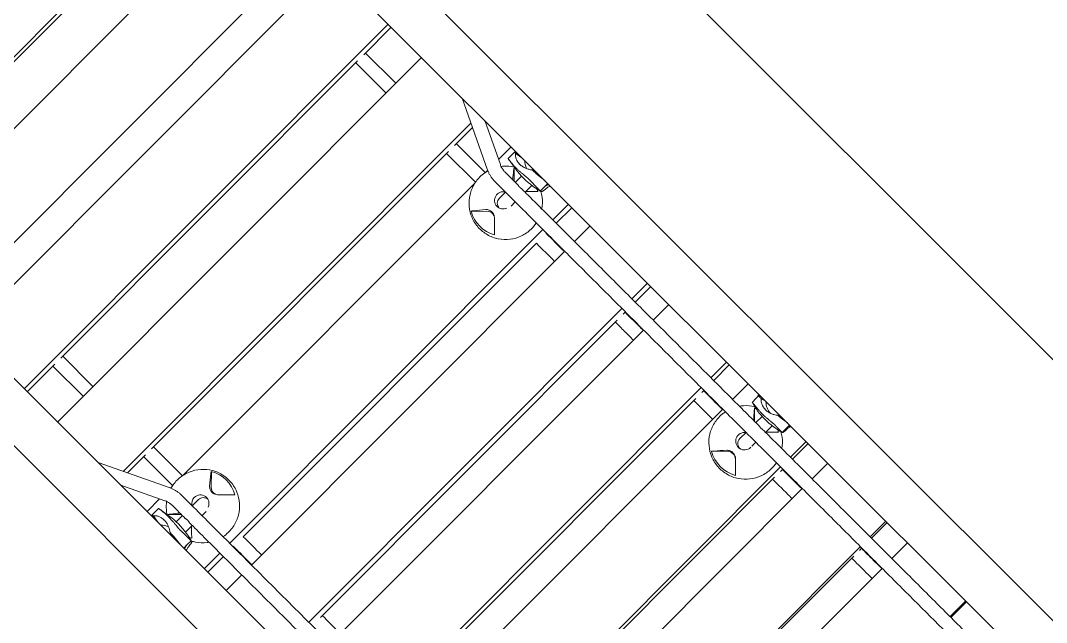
# Model space of a CAD drawing. Header units: metres. Extents: x 859577 to 860336, y 1645916 to 1646650.
# Drawn here: x 859957.193 to 859958.378, y 1646443.439 to 1646444.134 of the extents above; entities that cross this region are included whole.
import ezdxf

# ---------------------------------------------------------------- set-up
doc = ezdxf.new("R2010")
doc.units = ezdxf.units.M
doc.layers.add('A-ACCESORIOS', color=30, linetype='Continuous', lineweight=20)
doc.layers.add('PISO', color=31, linetype='Continuous', lineweight=15)

# ---------------------------------------------------------------- blocks, each defined once
blk = doc.blocks.new('vr10-13')
at = {"layer": 'A-ACCESORIOS', "linetype": 'Continuous', "lineweight": 0}
for p, q in [((0.8441, 0.3156), (0.8441, 1.1926)), ((0.6926, 1.1076), (0.6926, 0.4006)), ((0.6966, 0.4006), (0.6966, 1.1076)), ((0.7511, 1.1076), (0.7511, 0.4006)), ((3.1501, 1.1066), (0.8451, 1.1066)), ((3.1511, 1.0516), (0.8441, 1.0516)), ((0.8781, 1.0516), (0.8781, 0.4566)), ((0.972, 0.4566), (0.972, 1.0516)), ((0.9769, 1.0066), (0.9769, 1.0516)), ((1.0263, 1.0516), (1.0263, 0.4566)), ((1.1712, 1.0139), (1.0925, 1.0516)), ((1.1781, 1.0284), (1.1295, 1.0516)), ((1.1725, 1.0516), (1.1725, 1.031)), ((1.1794, 1.0398), (1.1794, 1.0502)), ((1.1829, 1.0516), (1.1795, 1.0503)), ((1.2143, 1.0503), (1.2275, 1.0516)), ((1.2324, 1.0516), (1.2324, 1.0464)), ((1.2324, 1.0396), (1.2324, 1.0464)), ((1.266, 1.0261), (1.266, 1.0516)), ((1.2717, 1.0261), (1.2717, 1.0516)), ((1.3015, 1.0516), (1.3015, 1.0261)), ((1.3949, 1.0261), (1.3949, 1.0516)), ((1.4006, 1.0261), (1.4006, 1.0516)), ((1.4301, 1.0516), (1.4301, 1.0261)), ((1.5241, 1.0261), (1.5241, 1.0516)), ((1.5287, 1.0261), (1.5287, 1.0516)), ((1.5594, 1.0516), (1.5594, 1.0261)), ((1.5779, 1.0516), (1.5779, 1.0464)), ((1.5779, 1.0396), (1.5779, 1.0464)), ((1.5782, 1.0516), (1.579, 1.0503)), ((1.5974, 1.0447), (1.5974, 1.0447)), ((1.6145, 1.0503), (1.6236, 1.0516)), ((1.627, 1.0516), (1.627, 1.0464)), ((1.627, 1.0396), (1.627, 1.0464)), ((1.6539, 1.0261), (1.6539, 1.0516)), ((1.6573, 1.0261), (1.6573, 1.0516)), ((1.6893, 1.0516), (1.6893, 1.0261)), ((1.784, 1.0261), (1.784, 1.0516)), ((1.7863, 1.0261), (1.7863, 1.0516)), ((1.8196, 1.0516), (1.8196, 1.0261)), ((1.9145, 1.0261), (1.9145, 1.0516)), ((1.9157, 1.0261), (1.9157, 1.0516)), ((1.1202, 0.4699), (1.1202, 1.0384)), ((1.1251, 1.0066), (1.1251, 1.036)), ((1.1814, 1.0394), (1.1814, 1.0394)), ((1.1814, 1.0394), (1.1944, 1.0372)), ((1.1923, 1.0369), (1.2028, 1.0261)), ((1.2048, 1.039), (1.2048, 1.039)), ((1.2048, 1.0362), (1.2048, 1.0261)), ((1.2208, 1.037), (1.2208, 1.0261)), ((1.2234, 1.0374), (1.2222, 1.0372)), ((1.5846, 1.0369), (1.5953, 1.0261)), ((1.5974, 1.0385), (1.5974, 1.0385)), ((1.5974, 1.0363), (1.5974, 1.0261)), ((1.6134, 1.0264), (1.6238, 1.0369)), ((1.6134, 1.0368), (1.6134, 1.0261)), ((1.1878, 1.0261), (1.1976, 1.0261)), ((1.0263, 1.0096), (0.9769, 1.0096)), ((1.1722, 1.0096), (1.1251, 1.0096)), ((1.1725, 1.0133), (1.1725, 1.0109)), ((1.1878, 1.0101), (1.1976, 1.0101)), ((1.2048, 1.0101), (1.2048, 1)), ((1.2208, 1.0101), (1.2208, 1.0034)), ((1.266, 0.4981), (1.266, 1.0101)), ((1.2717, 1.0093), (1.2717, 1.0101)), ((1.3015, 1.0101), (1.3015, 0.4981)), ((1.3949, 0.4981), (1.3949, 1.0101)), ((1.4006, 1.0066), (1.4006, 1.0101)), ((1.4301, 1.0101), (1.4301, 0.4981)), ((1.5241, 0.4981), (1.5241, 1.0101)), ((1.5287, 1.0065), (1.5287, 1.0101)), ((1.5594, 1.0101), (1.5594, 0.4981)), ((1.5974, 1.0101), (1.5974, 1)), ((1.6134, 1.0101), (1.6134, 1.0034)), ((1.6539, 0.4981), (1.6539, 1.0101)), ((1.6573, 1.0063), (1.6573, 1.0101)), ((1.6893, 1.0101), (1.6893, 0.4981)), ((1.784, 0.4981), (1.784, 1.0101)), ((1.7863, 1.0062), (1.7863, 1.0101)), ((1.8196, 1.0101), (1.8196, 0.4981)), ((0.9769, 0.5116), (0.9769, 0.9966)), ((1.1251, 0.5116), (1.1251, 0.9966)), ((1.4006, 0.5116), (1.4006, 0.9966)), ((1.5287, 0.5115), (1.5287, 0.9968)), ((1.6573, 0.5113), (1.6573, 0.9969)), ((1.7863, 0.5112), (1.7863, 0.997)), ((1.0263, 0.9936), (0.9769, 0.9936)), ((1.1722, 0.9936), (1.1251, 0.9936)), ((1.1725, 0.9924), (1.1725, 0.5159)), ((1.2717, 0.5143), (1.2717, 0.9939)), ((1.1923, 0.9663), (1.205, 0.9793)), ((1.5846, 0.9663), (1.5975, 0.9793)), ((1.6109, 0.9793), (1.6238, 0.9663)), ((1.205, 0.5289), (1.1923, 0.5419)), ((1.0263, 0.5146), (0.9769, 0.5146)), ((1.1722, 0.5146), (1.1251, 0.5146)), ((0.9769, 0.4566), (0.9769, 0.5016)), ((1.0263, 0.4986), (0.9769, 0.4986)), ((1.1251, 0.4723), (1.1251, 0.5016)), ((1.1722, 0.4986), (1.1251, 0.4986)), ((1.1878, 0.4981), (1.1976, 0.4981)), ((1.2048, 0.4981), (1.2048, 0.5083)), ((1.2208, 0.4981), (1.2208, 0.5048)), ((1.2717, 0.4981), (1.2717, 0.4989)), ((1.1712, 0.4943), (1.0925, 0.4566)), ((1.1725, 0.4974), (1.1725, 0.4949)), ((1.1781, 0.4799), (1.1295, 0.4566)), ((1.1725, 0.4772), (1.1725, 0.4566)), ((1.1878, 0.4821), (1.1976, 0.4821)), ((1.2028, 0.4821), (1.1923, 0.4713)), ((1.2048, 0.4721), (1.2048, 0.4821)), ((1.2208, 0.4712), (1.2208, 0.4821)), ((1.266, 0.4566), (1.266, 0.4821)), ((1.2717, 0.4566), (1.2717, 0.4821)), ((1.3015, 0.4821), (1.3015, 0.4566)), ((1.1794, 0.4685), (1.1794, 0.458)), ((1.1814, 0.4689), (1.1944, 0.471)), ((1.2234, 0.4708), (1.2222, 0.471)), ((1.2324, 0.4687), (1.2324, 0.4618)), ((0.8441, 0.4566), (3.1511, 0.4566)), ((1.1795, 0.458), (1.1829, 0.4566)), ((1.2275, 0.4566), (1.2143, 0.458)), ((1.2324, 0.4566), (1.2324, 0.4618)), ((0.8451, 0.4016), (3.1501, 0.4016))]:
    blk.add_line(p, q, dxfattribs=at)
for centre, major_axis, ratio, start_param, end_param in [((1.2083, 1.0651), (0, -0.0194), 0.976069, 5.481889, 5.982374), ((1.6024, 1.0651), (0, -0.0194), 0.994056, 5.481889, 6.259242), ((1.2115, 1.0016), (0, 0.0404), 0.976412, 0.482113, 0.509592), ((1.2083, 1.127), (0, -0.0908), 0.976069, 6.125796, 6.440575), ((1.2115, 1.0016), (0, 0.0404), 0.976412, 0.420627, 0.42065), ((1.2115, 1.0016), (0, 0.0404), 0.976412, 5.773593, 5.851671), ((1.6024, 1.127), (0, -0.0908), 0.994056, 6.007357, 6.559014), ((1.6042, 1.0016), (0, 0.0404), 0.994145, 0.470744, 0.509592), ((1.6042, 1.0016), (0, 0.0404), 0.994145, 0.40792, 0.407922), ((1.6042, 1.0016), (0, 0.0404), 0.994145, 5.773593, 5.840942), ((1.2096, 1.0016), (0, -0.0101), 0.976412, 3.712179, 7.496666), ((1.6033, 1.0016), (0, -0.0101), 0.994145, 3.763563, 7.853982), ((1.2128, 1), (0.008, 0), 0.995101, 3.141593, 3.146614), ((1.2128, 1), (0.008, 0), 0.995101, 3.146614, 4.68891), ((1.6054, 1), (0.008, 0), 0.995101, 3.141593, 3.146614), ((1.6054, 1), (0.008, 0), 0.995101, 3.146614, 4.864561), ((1.6033, 1.0016), (0, -0.0101), 0.994145, 1.570796, 1.610668), ((1.2115, 0.9726), (0, 0.0095), 0.976412, 5.959479, 7.068583), ((1.6042, 0.9726), (0, 0.0095), 0.994145, 5.497787, 7.068583), ((1.2115, 1.0016), (0, 0.0404), 0.976412, 2.632, 3.651185), ((1.6042, 1.0016), (0, 0.0404), 0.994145, 2.632, 3.651185), ((1.2115, 0.5066), (0, -0.0404), 0.976412, 2.632, 3.651185), ((1.2115, 0.5356), (0, -0.0095), 0.976412, 5.497787, 6.60669), ((1.2096, 0.5066), (0, 0.0101), 0.976412, 5.069705, 7.853982), ((1.2128, 0.5083), (-0.008, 0), 0.995101, 4.735868, 6.283185), ((1.2096, 0.5066), (0, 0.0101), 0.976412, 1.570796, 2.571006), ((1.2115, 0.5066), (0, -0.0404), 0.976412, 5.773593, 5.801073), ((1.2083, 0.3813), (0, 0.0908), 0.976069, 6.125796, 6.440575), ((1.2115, 0.5066), (0, -0.0404), 0.976412, 5.862537, 5.862551), ((1.2115, 0.5066), (0, -0.0404), 0.976412, 0.431514, 0.509592), ((1.2083, 0.4431), (0, 0.0194), 0.976069, 0.30082, 0.801296)]:
    blk.add_ellipse(centre, major_axis=major_axis, ratio=ratio, start_param=start_param, end_param=end_param, dxfattribs=at)
for points, weights in [([(1.1795, 1.0503), (1.1792, 1.0502), (1.1799, 1.0501), (1.1815, 1.05)], [1, 0.973269229067, 0.973269229067, 1]), ([(1.1912, 1.0516), (1.1879, 1.0511), (1.1846, 1.0505), (1.1815, 1.05)], [0.999231675705, 0.998624458135, 0.998880566234, 1]), ([(1.1827, 1.0516), (1.1827, 1.0516), (1.1827, 1.0516), (1.1828, 1.0516)], [0.934807757992, 0.934784047614, 0.934762574353, 0.93474333821]), ([(1.1841, 1.0474), (1.1841, 1.0474), (1.1841, 1.0474), (1.1841, 1.0474)], [0.977173252702, 0.977173943967, 0.977174635239, 0.97717532652]), ([(1.2083, 1.05), (1.2119, 1.0505), (1.2155, 1.0511), (1.2191, 1.0516)], [1, 0.998880566234, 0.998624458135, 0.999231675705]), ([(1.2083, 1.05), (1.2111, 1.0501), (1.2131, 1.0502), (1.2143, 1.0503)], [1, 0.973269229067, 0.973269229067, 1]), ([(1.2324, 1.0464), (1.2324, 1.0483), (1.2329, 1.05), (1.2339, 1.0516)], [1, 0.954072689771, 0.932341961611, 0.934807815518]), ([(1.2364, 1.0516), (1.2362, 1.0512), (1.236, 1.0507), (1.2358, 1.0502)], [0.979908733437, 0.984611783979, 0.991308872834, 1]), ([(1.5764, 1.0516), (1.5774, 1.05), (1.5779, 1.0483), (1.5779, 1.0464)], [0.934807757992, 0.932341880643, 0.954072627979, 1]), ([(1.579, 1.0503), (1.5791, 1.0502), (1.5801, 1.0501), (1.582, 1.05)], [1, 0.973269229067, 0.973269229067, 1]), ([(1.5867, 1.0516), (1.5851, 1.0511), (1.5835, 1.0505), (1.582, 1.05)], [0.999231675705, 0.998624458135, 0.998880566234, 1]), ([(1.6094, 1.05), (1.6113, 1.0505), (1.6132, 1.0511), (1.6151, 1.0516)], [1, 0.998880566234, 0.998624458135, 0.999231675705]), ([(1.6094, 1.05), (1.6119, 1.0501), (1.6137, 1.0502), (1.6145, 1.0503)], [1, 0.973269229067, 0.973269229067, 1]), ([(1.627, 1.0464), (1.627, 1.0483), (1.6275, 1.05), (1.6285, 1.0516)], [1, 0.954072689771, 0.932341961611, 0.934807815518]), ([(1.6294, 1.0516), (1.6292, 1.0512), (1.629, 1.0507), (1.6288, 1.0502)], [0.979908733437, 0.984611783979, 0.991308872834, 1]), ([(1.2324, 1.0396), (1.2264, 1.0395), (1.2204, 1.0396), (1.2143, 1.0398)], [1, 0.99951768639, 0.99951768639, 1]), ([(1.579, 1.0398), (1.5786, 1.0396), (1.5782, 1.0395), (1.5779, 1.0396)], [1, 0.99951768639, 0.99951768639, 1]), ([(1.627, 1.0396), (1.6229, 1.0395), (1.6187, 1.0396), (1.6145, 1.0398)], [1, 0.99951768639, 0.99951768639, 1]), ([(1.2143, 0.4685), (1.2204, 0.4686), (1.2264, 0.4687), (1.2324, 0.4687)], [1, 0.99951768639, 0.99951768639, 1]), ([(1.1815, 0.4583), (1.1799, 0.4582), (1.1792, 0.4581), (1.1795, 0.458)], [1, 0.973269229067, 0.973269229067, 1]), ([(1.1815, 0.4583), (1.1846, 0.4577), (1.1879, 0.4572), (1.1912, 0.4566)], [1, 0.998880566234, 0.998624458135, 0.999231675705]), ([(1.1828, 0.4567), (1.1827, 0.4567), (1.1827, 0.4566), (1.1827, 0.4566)], [0.934743396347, 0.934762632286, 0.934784105343, 0.934807815518]), ([(1.2143, 0.458), (1.2131, 0.4581), (1.2111, 0.4582), (1.2083, 0.4583)], [1, 0.973269229067, 0.973269229067, 1]), ([(1.2191, 0.4566), (1.2155, 0.4572), (1.2119, 0.4577), (1.2083, 0.4583)], [0.999231675705, 0.998624458135, 0.998880566234, 1]), ([(1.2339, 0.4566), (1.2329, 0.4582), (1.2324, 0.46), (1.2324, 0.4618)], [0.934807757992, 0.932341880643, 0.954072627979, 1]), ([(1.2358, 0.458), (1.236, 0.4575), (1.2362, 0.4571), (1.2364, 0.4566)], [1, 0.991308872834, 0.984611783979, 0.979908733437])]:
    blk.add_rational_spline(points, weights, degree=3, dxfattribs=at)
for points, knots in [([(1.1935, 1.0445), (1.1932, 1.0445), (1.1928, 1.0445), (1.1921, 1.0446), (1.1918, 1.0446), (1.1908, 1.0447), (1.1902, 1.0448), (1.1893, 1.045), (1.189, 1.0451), (1.1884, 1.0453), (1.1881, 1.0454), (1.1872, 1.0457), (1.1867, 1.0459), (1.1857, 1.0464), (1.1852, 1.0467), (1.1843, 1.0473), (1.1838, 1.0476), (1.1831, 1.0482), (1.1827, 1.0486), (1.182, 1.0493), (1.1817, 1.0496), (1.1815, 1.05)], [0.0173685, 0.0173685, 0.0173685, 0.0173685, 0.01841269, 0.01841269, 0.01945689, 0.01945689, 0.02154529, 0.02154529, 0.02258948, 0.02258948, 0.02363368, 0.02363368, 0.02572208, 0.02572208, 0.02781047, 0.02781047, 0.02989887, 0.02989887, 0.03198726, 0.03198726, 0.03407566, 0.03407566, 0.03407566, 0.03407566]), ([(1.2083, 1.05), (1.2074, 1.0492), (1.2064, 1.0485), (1.2047, 1.0476), (1.2041, 1.0473), (1.2029, 1.0467), (1.2023, 1.0464), (1.201, 1.0459), (1.2004, 1.0457), (1.199, 1.0453), (1.1983, 1.0451), (1.1963, 1.0447), (1.1949, 1.0445), (1.1935, 1.0445)], [0.0006161, 0.0006161, 0.0006161, 0.0006161, 0.0048042, 0.0048042, 0.00689825, 0.00689825, 0.0089923, 0.0089923, 0.01108635, 0.01108635, 0.0131804, 0.0131804, 0.0173685, 0.0173685, 0.0173685, 0.0173685]), ([(1.2334, 1.0397), (1.2336, 1.0397), (1.2338, 1.0399), (1.234, 1.0404), (1.2341, 1.0404), (1.2341, 1.0407), (1.2342, 1.0408), (1.2343, 1.0411), (1.2344, 1.0414), (1.2345, 1.0419), (1.2345, 1.0421), (1.2346, 1.0424), (1.2346, 1.0426), (1.2347, 1.0431), (1.2348, 1.0435), (1.2349, 1.0444), (1.2349, 1.0448), (1.235, 1.0458), (1.2351, 1.0462), (1.2351, 1.0467)], [0, 0, 0, 0, 0.00305771, 0.00305771, 0.00382214, 0.00382214, 0.00458657, 0.00458657, 0.00611543, 0.00611543, 0.00687986, 0.00687986, 0.00764428, 0.00764428, 0.00917314, 0.00917314, 0.010702, 0.010702, 0.01223085, 0.01223085, 0.01223085, 0.01223085]), ([(1.2351, 1.0467), (1.2351, 1.0473), (1.2352, 1.0479), (1.2354, 1.0491), (1.2356, 1.0497), (1.2358, 1.0502)], [0, 0, 0, 0, 0.001800625, 0.001800625, 0.00360125, 0.00360125, 0.00360125, 0.00360125]), ([(1.595, 1.0445), (1.5947, 1.0445), (1.5943, 1.0445), (1.5937, 1.0446), (1.5933, 1.0446), (1.5923, 1.0447), (1.5916, 1.0448), (1.5907, 1.045), (1.5903, 1.0451), (1.5897, 1.0453), (1.5894, 1.0454), (1.5885, 1.0457), (1.5879, 1.0459), (1.5868, 1.0464), (1.5863, 1.0467), (1.5853, 1.0473), (1.5848, 1.0476), (1.5839, 1.0482), (1.5835, 1.0486), (1.5827, 1.0493), (1.5824, 1.0496), (1.582, 1.05)], [0.0173685, 0.0173685, 0.0173685, 0.0173685, 0.01841269, 0.01841269, 0.01945689, 0.01945689, 0.02154529, 0.02154529, 0.02258948, 0.02258948, 0.02363368, 0.02363368, 0.02572208, 0.02572208, 0.02781047, 0.02781047, 0.02989887, 0.02989887, 0.03198726, 0.03198726, 0.03407566, 0.03407566, 0.03407566, 0.03407566]), ([(1.6094, 1.05), (1.6086, 1.0492), (1.6076, 1.0485), (1.606, 1.0476), (1.6055, 1.0473), (1.6043, 1.0467), (1.6037, 1.0464), (1.6025, 1.0459), (1.6019, 1.0457), (1.6006, 1.0453), (1.5999, 1.0451), (1.5978, 1.0447), (1.5965, 1.0445), (1.595, 1.0445)], [0.0006161, 0.0006161, 0.0006161, 0.0006161, 0.0048042, 0.0048042, 0.00689825, 0.00689825, 0.0089923, 0.0089923, 0.01108635, 0.01108635, 0.0131804, 0.0131804, 0.0173685, 0.0173685, 0.0173685, 0.0173685]), ([(1.6274, 1.0397), (1.6275, 1.0397), (1.6276, 1.0399), (1.6277, 1.0404), (1.6277, 1.0404), (1.6277, 1.0407), (1.6277, 1.0408), (1.6278, 1.0411), (1.6278, 1.0414), (1.6279, 1.0419), (1.6279, 1.0421), (1.6279, 1.0424), (1.6279, 1.0426), (1.628, 1.0431), (1.628, 1.0435), (1.628, 1.0444), (1.6281, 1.0448), (1.6281, 1.0458), (1.6281, 1.0462), (1.6281, 1.0467)], [0, 0, 0, 0, 0.00305771, 0.00305771, 0.00382214, 0.00382214, 0.00458657, 0.00458657, 0.00611543, 0.00611543, 0.00687986, 0.00687986, 0.00764428, 0.00764428, 0.00917314, 0.00917314, 0.010702, 0.010702, 0.01223085, 0.01223085, 0.01223085, 0.01223085]), ([(1.6281, 1.0467), (1.6281, 1.0473), (1.6282, 1.0479), (1.6284, 1.0491), (1.6286, 1.0497), (1.6288, 1.0502)], [0, 0, 0, 0, 0.001800625, 0.001800625, 0.00360125, 0.00360125, 0.00360125, 0.00360125]), ([(1.1935, 1.0385), (1.1925, 1.0385), (1.1914, 1.0385), (1.1899, 1.0386), (1.1894, 1.0386), (1.1885, 1.0386), (1.188, 1.0387), (1.1867, 1.0387), (1.1858, 1.0388), (1.1846, 1.0389), (1.1843, 1.039), (1.1836, 1.0391), (1.1832, 1.0391), (1.1823, 1.0392), (1.1817, 1.0393), (1.1808, 1.0395), (1.1804, 1.0395), (1.1799, 1.0396), (1.1798, 1.0397), (1.1796, 1.0397), (1.1795, 1.0397), (1.1794, 1.0397), (1.1794, 1.0398), (1.1794, 1.0398)], [0.02582839, 0.02582839, 0.02582839, 0.02582839, 0.0290553, 0.0290553, 0.03066876, 0.03066876, 0.03228222, 0.03228222, 0.03550913, 0.03550913, 0.03712259, 0.03712259, 0.03873604, 0.03873604, 0.04196296, 0.04196296, 0.04518987, 0.04518987, 0.04680333, 0.04680333, 0.04841679, 0.04841679, 0.05007192, 0.05007192, 0.05007192, 0.05007192]), ([(1.1802, 1.0275), (1.1808, 1.0283), (1.1814, 1.0291), (1.1848, 1.0329), (1.1879, 1.0356), (1.1914, 1.0377)], [5.3746255, 5.3746255, 5.3746255, 5.3746255, 5.4467674, 5.4467674, 5.735119, 5.735119, 5.735119, 5.735119]), ([(1.1938, 1.0344), (1.1934, 1.0349), (1.1931, 1.0354), (1.1927, 1.036), (1.1926, 1.0362), (1.1924, 1.0366), (1.1924, 1.0367), (1.1923, 1.0369)], [0.000000486, 0.000000486, 0.000000486, 0.000000486, 0.002114988, 0.002114988, 0.003172238, 0.003172238, 0.004229489, 0.004229489, 0.004229489, 0.004229489]), ([(1.2143, 1.0398), (1.214, 1.0398), (1.2135, 1.0398), (1.2127, 1.0397), (1.2124, 1.0397), (1.2118, 1.0397), (1.2114, 1.0396), (1.2104, 1.0395), (1.2096, 1.0395), (1.2083, 1.0394), (1.2079, 1.0393), (1.207, 1.0392), (1.2065, 1.0392), (1.2051, 1.0391), (1.2041, 1.039), (1.2026, 1.0389), (1.2021, 1.0388), (1.201, 1.0387), (1.2005, 1.0387), (1.1989, 1.0386), (1.1978, 1.0386), (1.1962, 1.0385), (1.1956, 1.0385), (1.1946, 1.0385), (1.194, 1.0385), (1.1935, 1.0385)], [0.0000002, 0.0000002, 0.0000002, 0.0000002, 0.00322872, 0.00322872, 0.00484298, 0.00484298, 0.00645725, 0.00645725, 0.00968577, 0.00968577, 0.01130003, 0.01130003, 0.01291429, 0.01291429, 0.01614282, 0.01614282, 0.01775708, 0.01775708, 0.01937134, 0.01937134, 0.02259987, 0.02259987, 0.02421413, 0.02421413, 0.02582839, 0.02582839, 0.02582839, 0.02582839]), ([(1.228, 1.0383), (1.2284, 1.0384), (1.2288, 1.0385), (1.2295, 1.0387), (1.2299, 1.0388), (1.2306, 1.0389), (1.2309, 1.039), (1.2317, 1.0392), (1.232, 1.0393), (1.2327, 1.0395), (1.2331, 1.0396), (1.2335, 1.0397)], [3.35289368, 3.35289368, 3.35289368, 3.35289368, 3.36547478, 3.36547478, 3.37805587, 3.37805587, 3.39063697, 3.39063697, 3.40321806, 3.40321806, 3.41573152, 3.41573152, 3.41573152, 3.41573152]), ([(1.2308, 1.0369), (1.2304, 1.0366), (1.23, 1.0362), (1.2293, 1.0356), (1.2291, 1.0354), (1.2286, 1.0349), (1.2284, 1.0347), (1.2281, 1.0344)], [0.000000242, 0.000000242, 0.000000242, 0.000000242, 0.002114103, 0.002114103, 0.003171033, 0.003171033, 0.004227963, 0.004227963, 0.004227963, 0.004227963]), ([(1.2329, 1.0395), (1.2349, 1.0385), (1.2369, 1.0372), (1.2424, 1.0331), (1.2456, 1.0299), (1.2482, 1.0262), (1.2482, 1.0262), (1.2483, 1.0261)], [0.4624232, 0.4624232, 0.4624232, 0.4624232, 0.6271473, 0.6271473, 0.9450156, 0.9450156, 0.9481474, 0.9481474, 0.9481474, 0.9481474]), ([(1.5706, 1.0261), (1.5715, 1.0274), (1.5725, 1.0287), (1.5765, 1.0331), (1.5798, 1.0359), (1.5836, 1.0381)], [5.3286339, 5.3286339, 5.3286339, 5.3286339, 5.4416615, 5.4416615, 5.7471655, 5.7471655, 5.7471655, 5.7471655]), ([(1.595, 1.0385), (1.594, 1.0385), (1.5929, 1.0385), (1.5914, 1.0386), (1.5908, 1.0386), (1.5898, 1.0386), (1.5893, 1.0387), (1.5879, 1.0387), (1.587, 1.0388), (1.5857, 1.0389), (1.5853, 1.039), (1.5845, 1.0391), (1.5841, 1.0391), (1.583, 1.0392), (1.5824, 1.0393), (1.5812, 1.0395), (1.5807, 1.0395), (1.5801, 1.0396), (1.5799, 1.0397), (1.5796, 1.0397), (1.5795, 1.0397), (1.5792, 1.0398), (1.579, 1.0398), (1.579, 1.0398)], [0.02582839, 0.02582839, 0.02582839, 0.02582839, 0.0290553, 0.0290553, 0.03066876, 0.03066876, 0.03228222, 0.03228222, 0.03550913, 0.03550913, 0.03712259, 0.03712259, 0.03873604, 0.03873604, 0.04196296, 0.04196296, 0.04518987, 0.04518987, 0.04680333, 0.04680333, 0.04841679, 0.04841679, 0.0516437, 0.0516437, 0.0516437, 0.0516437]), ([(1.5865, 1.0344), (1.5861, 1.0349), (1.5857, 1.0354), (1.5852, 1.036), (1.5851, 1.0362), (1.5848, 1.0366), (1.5847, 1.0367), (1.5846, 1.0369)], [0.000000486, 0.000000486, 0.000000486, 0.000000486, 0.002114988, 0.002114988, 0.003172238, 0.003172238, 0.004229489, 0.004229489, 0.004229489, 0.004229489]), ([(1.6145, 1.0398), (1.6142, 1.0398), (1.6139, 1.0398), (1.6132, 1.0397), (1.613, 1.0397), (1.6125, 1.0397), (1.6122, 1.0396), (1.6112, 1.0395), (1.6106, 1.0395), (1.6094, 1.0394), (1.609, 1.0393), (1.6082, 1.0392), (1.6078, 1.0392), (1.6064, 1.0391), (1.6055, 1.039), (1.604, 1.0389), (1.6035, 1.0388), (1.6025, 1.0387), (1.602, 1.0387), (1.6004, 1.0386), (1.5994, 1.0386), (1.5978, 1.0385), (1.5972, 1.0385), (1.5961, 1.0385), (1.5956, 1.0385), (1.595, 1.0385)], [0.0000002, 0.0000002, 0.0000002, 0.0000002, 0.00322872, 0.00322872, 0.00484298, 0.00484298, 0.00645725, 0.00645725, 0.00968577, 0.00968577, 0.01130003, 0.01130003, 0.01291429, 0.01291429, 0.01614282, 0.01614282, 0.01775708, 0.01775708, 0.01937134, 0.01937134, 0.02259987, 0.02259987, 0.02421413, 0.02421413, 0.02582839, 0.02582839, 0.02582839, 0.02582839]), ([(1.6238, 1.0369), (1.6235, 1.0366), (1.6231, 1.0362), (1.6225, 1.0356), (1.6223, 1.0354), (1.6219, 1.0349), (1.6216, 1.0347), (1.6214, 1.0344)], [0.000000242, 0.000000242, 0.000000242, 0.000000242, 0.002114103, 0.002114103, 0.003171033, 0.003171033, 0.004227963, 0.004227963, 0.004227963, 0.004227963]), ([(1.6254, 1.0391), (1.6272, 1.0381), (1.629, 1.037), (1.6342, 1.0331), (1.6374, 1.0298), (1.64, 1.0261)], [0.4900585, 0.4900585, 0.4900585, 0.4900585, 0.6368251, 0.6368251, 0.9545514, 0.9545514, 0.9545514, 0.9545514]), ([(1.1878, 1.0261), (1.1872, 1.0261), (1.1865, 1.0262), (1.1852, 1.0263), (1.1845, 1.0264), (1.1832, 1.0266), (1.1825, 1.0268), (1.1812, 1.0271), (1.1806, 1.0273), (1.1793, 1.0278), (1.1787, 1.0281), (1.1781, 1.0284)], [3.1415927, 3.1415927, 3.1415927, 3.1415927, 3.2290909, 3.2290909, 3.3165892, 3.3165892, 3.4040874, 3.4040874, 3.4915857, 3.4915857, 3.5790839, 3.5790839, 3.5790839, 3.5790839]), ([(1.1976, 1.0261), (1.2008, 1.0261), (1.2041, 1.0261), (1.208, 1.0261), (1.2087, 1.0261), (1.2093, 1.0261)], [0, 0, 0, 0, 10.000009, 10.000009, 12.021424, 12.021424, 12.021424, 12.021424]), ([(1.2093, 1.0261), (1.2094, 1.0261), (1.2095, 1.0261), (1.2098, 1.026), (1.2101, 1.026), (1.2108, 1.0258), (1.2112, 1.0258), (1.2118, 1.0257), (1.2121, 1.0257), (1.2124, 1.0257), (1.2125, 1.0257), (1.2125, 1.0257), (1.2126, 1.0257), (1.2126, 1.0257), (1.2126, 1.0257), (1.2126, 1.0257), (1.2126, 1.0257), (1.2127, 1.0257), (1.2127, 1.0257), (1.2128, 1.0257), (1.2128, 1.0257), (1.2129, 1.0257), (1.2131, 1.0257), (1.2134, 1.0257), (1.2138, 1.0257), (1.2141, 1.0258), (1.2146, 1.0258), (1.2148, 1.0259), (1.2153, 1.026), (1.2155, 1.026), (1.2158, 1.0261), (1.2159, 1.0261), (1.216, 1.0261), (1.216, 1.0261), (1.216, 1.0261)], [17.457029, 17.457029, 17.457029, 17.457029, 18.398397, 18.398397, 20.021612, 20.021612, 21.418323, 21.418323, 22.26231, 22.26231, 22.428022, 22.428022, 22.529131, 22.529131, 22.545594, 22.545594, 22.545594, 22.623305, 22.623305, 22.713281, 22.713281, 22.869843, 22.869843, 23.506529, 23.506529, 24.31224, 24.31224, 25.132826, 25.132826, 25.964931, 25.964931, 26.883229, 26.883229, 27.057134, 27.057134, 27.057134, 27.057134]), ([(1.216, 1.0261), (1.2193, 1.0261), (1.2225, 1.0261), (1.2356, 1.0261), (1.2454, 1.0261), (1.2729, 1.0261), (1.2907, 1.0261), (1.3263, 1.0261), (1.3442, 1.0261), (1.3799, 1.0261), (1.3978, 1.0261), (1.4336, 1.0261), (1.4515, 1.0261), (1.4875, 1.0261), (1.5054, 1.0261), (1.5414, 1.0261), (1.5594, 1.0261), (1.5857, 1.0261), (1.5939, 1.0261), (1.6021, 1.0261)], [0, 0, 0, 0, 10.000009, 10.000009, 40.000255, 40.000255, 94.433148, 94.433148, 148.872647, 148.872647, 203.3158, 203.3158, 257.75586, 257.75586, 312.186107, 312.186107, 366.599878, 366.599878, 391.486205, 391.486205, 391.486205, 391.486205]), ([(1.6021, 1.0261), (1.6022, 1.0261), (1.6024, 1.0261), (1.6029, 1.026), (1.6032, 1.0259), (1.6038, 1.0258), (1.6042, 1.0258), (1.6048, 1.0257), (1.6049, 1.0257), (1.6051, 1.0257), (1.6052, 1.0257), (1.6052, 1.0257), (1.6053, 1.0257), (1.6053, 1.0257), (1.6053, 1.0257), (1.6054, 1.0257), (1.6054, 1.0257), (1.6055, 1.0257), (1.6055, 1.0257), (1.6059, 1.0257), (1.6062, 1.0257), (1.6067, 1.0258), (1.607, 1.0258), (1.6074, 1.0259), (1.6077, 1.026), (1.6081, 1.0261), (1.6082, 1.0261), (1.6084, 1.0261), (1.6085, 1.0261), (1.6085, 1.0261)], [0.001438, 0.001438, 0.001438, 0.001438, 1.405818, 1.405818, 2.637203, 2.637203, 3.881319, 3.881319, 4.369637, 4.369637, 4.507632, 4.507632, 4.588869, 4.588869, 4.658973, 4.658973, 4.744156, 4.744156, 4.90369, 4.90369, 5.741067, 5.741067, 6.57622, 6.57622, 7.459056, 7.459056, 8.393107, 8.393107, 8.92567, 8.92567, 8.92567, 8.92567]), ([(1.6085, 1.0261), (1.6118, 1.0261), (1.6151, 1.0261), (1.6284, 1.0261), (1.6383, 1.0261), (1.6664, 1.0261), (1.6844, 1.0261), (1.7206, 1.0261), (1.7387, 1.0261), (1.775, 1.0261), (1.7931, 1.0261), (1.8294, 1.0261), (1.8475, 1.0261), (1.8838, 1.0261), (1.9019, 1.0261), (1.9382, 1.0261), (1.9564, 1.0261), (1.9811, 1.0261), (1.9877, 1.0261), (1.9942, 1.0261)], [0, 0, 0, 0, 10.000009, 10.000009, 40.000255, 40.000255, 94.446815, 94.446815, 148.908136, 148.908136, 203.379899, 203.379899, 257.850921, 257.850921, 312.310003, 312.310003, 366.745961, 366.745961, 386.480342, 386.480342, 386.480342, 386.480342]), ([(1.1878, 1.0101), (1.1867, 1.0101), (1.1855, 1.0102), (1.1832, 1.0104), (1.1821, 1.0105), (1.1798, 1.0109), (1.1787, 1.0112), (1.1765, 1.0118), (1.1754, 1.0122), (1.1733, 1.013), (1.1722, 1.0134), (1.1712, 1.0139)], [3.1415927, 3.1415927, 3.1415927, 3.1415927, 3.2290909, 3.2290909, 3.3165892, 3.3165892, 3.4040874, 3.4040874, 3.4915857, 3.4915857, 3.5790839, 3.5790839, 3.5790839, 3.5790839]), ([(1.2551, 1.0101), (1.2558, 1.007), (1.256, 1.0038), (1.2559, 0.9961), (1.255, 0.9916), (1.252, 0.983), (1.2498, 0.9789), (1.2442, 0.9718), (1.2408, 0.9686), (1.2332, 0.9636), (1.229, 0.9617), (1.2203, 0.9594), (1.2158, 0.9589), (1.2068, 0.9594), (1.2023, 0.9604), (1.194, 0.9637), (1.1901, 0.9661), (1.1832, 0.9718), (1.1803, 0.9753), (1.1755, 0.9829), (1.1737, 0.9871), (1.1716, 0.9959), (1.1712, 1.0005), (1.1718, 1.0078), (1.1723, 1.0105), (1.173, 1.0131)], [1.365969, 1.365969, 1.365969, 1.365969, 1.593327, 1.593327, 1.920543, 1.920543, 2.246105, 2.246105, 2.567774, 2.567774, 2.884926, 2.884926, 3.198748, 3.198748, 3.511681, 3.511681, 3.826465, 3.826465, 4.145136, 4.145136, 4.468262, 4.468262, 4.79466, 4.79466, 4.990117, 4.990117, 4.990117, 4.990117]), ([(1.9976, 1.0101), (1.9943, 1.0101), (1.9909, 1.0101), (1.9776, 1.0101), (1.9676, 1.0101), (1.9395, 1.0101), (1.9213, 1.0101), (1.8851, 1.0101), (1.867, 1.0101), (1.8307, 1.0101), (1.8126, 1.0101), (1.7763, 1.0101), (1.7582, 1.0101), (1.722, 1.0101), (1.7039, 1.0101), (1.6677, 1.0101), (1.6496, 1.0101), (1.6135, 1.0101), (1.5955, 1.0101), (1.5594, 1.0101), (1.5414, 1.0101), (1.5054, 1.0101), (1.4875, 1.0101), (1.4516, 1.0101), (1.4337, 1.0101), (1.3978, 1.0101), (1.38, 1.0101), (1.3442, 1.0101), (1.3264, 1.0101), (1.2908, 1.0101), (1.273, 1.0101), (1.236, 1.0101), (1.2168, 1.0101), (1.1976, 1.0101)], [0, 0, 0, 0, 10.000009, 10.000009, 40.000256, 40.000256, 94.383261, 94.383261, 148.796771, 148.796771, 203.241067, 203.241067, 257.705026, 257.705026, 312.17747, 312.17747, 366.647205, 366.647205, 421.103056, 421.103056, 475.533902, 475.533902, 529.935108, 529.935108, 584.348871, 584.348871, 638.779107, 638.779107, 693.219158, 693.219158, 747.662312, 747.662312, 806.613941, 806.613941, 806.613941, 806.613941]), ([(1.4006, 1.0096), (1.4096, 1.0096), (1.4185, 1.0096), (1.4283, 1.0096), (1.4292, 1.0096), (1.4301, 1.0096)], [176.22761, 176.22761, 176.22761, 176.22761, 203.308672, 203.308672, 206.034111, 206.034111, 206.034111, 206.034111]), ([(1.5287, 1.0096), (1.5308, 1.0096), (1.533, 1.0096), (1.5432, 1.0096), (1.5513, 1.0096), (1.5594, 1.0096)], [305.65208, 305.65208, 305.65208, 305.65208, 312.182303, 312.182303, 336.628396, 336.628396, 336.628396, 336.628396]), ([(1.6469, 1.0101), (1.6476, 1.0069), (1.6478, 1.0037), (1.6476, 0.9959), (1.6468, 0.9914), (1.6437, 0.9829), (1.6414, 0.9788), (1.6358, 0.9717), (1.6324, 0.9686), (1.6249, 0.9636), (1.6207, 0.9617), (1.6119, 0.9594), (1.6074, 0.9589), (1.5983, 0.9594), (1.5938, 0.9604), (1.5854, 0.9638), (1.5815, 0.9661), (1.5746, 0.9719), (1.5716, 0.9754), (1.5668, 0.9831), (1.5651, 0.9874), (1.563, 0.9962), (1.5626, 1.0008), (1.5632, 1.0069), (1.5634, 1.0085), (1.5637, 1.0101)], [1.368641, 1.368641, 1.368641, 1.368641, 1.598384, 1.598384, 1.920149, 1.920149, 2.241504, 2.241504, 2.561912, 2.561912, 2.881212, 2.881212, 3.199686, 3.199686, 3.517937, 3.517937, 3.836654, 3.836654, 4.156344, 4.156344, 4.477131, 4.477131, 4.798707, 4.798707, 4.914544, 4.914544, 4.914544, 4.914544]), ([(1.7863, 1.0096), (1.7929, 1.0096), (1.7995, 1.0096), (1.8106, 1.0096), (1.8151, 1.0096), (1.8196, 1.0096)], [564.515071, 564.515071, 564.515071, 564.515071, 584.354198, 584.354198, 597.802744, 597.802744, 597.802744, 597.802744]), ([(1.4301, 0.9936), (1.4253, 0.9936), (1.4205, 0.9936), (1.4107, 0.9936), (1.4057, 0.9936), (1.4006, 0.9936)], [569.853361, 569.853361, 569.853361, 569.853361, 584.346766, 584.346766, 599.659931, 599.659931, 599.659931, 599.659931]), ([(1.6893, 0.9936), (1.6881, 0.9936), (1.687, 0.9936), (1.6763, 0.9936), (1.6668, 0.9936), (1.6573, 0.9936)], [308.670295, 308.670295, 308.670295, 308.670295, 312.183879, 312.183879, 340.805889, 340.805889, 340.805889, 340.805889]), ([(1.8196, 0.9936), (1.8112, 0.9936), (1.8028, 0.9936), (1.7917, 0.9936), (1.789, 0.9936), (1.7863, 0.9936)], [178.084793, 178.084793, 178.084793, 178.084793, 203.250477, 203.250477, 211.37244, 211.37244, 211.37244, 211.37244]), ([(1.2098, 0.9828), (1.2094, 0.9828), (1.2091, 0.9828), (1.2085, 0.9828), (1.2082, 0.9827), (1.2072, 0.9825), (1.2066, 0.9823), (1.2054, 0.9818), (1.2049, 0.9815), (1.2038, 0.9807), (1.2034, 0.9803), (1.2029, 0.9798)], [0.008164918, 0.008164918, 0.008164918, 0.008164918, 0.009167239, 0.009167239, 0.01016956, 0.01016956, 0.012174201, 0.012174201, 0.014178842, 0.014178842, 0.016183483, 0.016183483, 0.016183483, 0.016183483]), ([(1.217, 0.9798), (1.2165, 0.9803), (1.216, 0.9807), (1.2151, 0.9813), (1.2148, 0.9814), (1.2142, 0.9818), (1.2139, 0.9819), (1.213, 0.9823), (1.2124, 0.9825), (1.2114, 0.9827), (1.2111, 0.9828), (1.2104, 0.9828), (1.2101, 0.9828), (1.2098, 0.9828)], [0.000143327, 0.000143327, 0.000143327, 0.000143327, 0.002148725, 0.002148725, 0.003151424, 0.003151424, 0.004154123, 0.004154123, 0.006159521, 0.006159521, 0.00716222, 0.00716222, 0.008164918, 0.008164918, 0.008164918, 0.008164918]), ([(1.6033, 0.9828), (1.603, 0.9828), (1.6027, 0.9828), (1.602, 0.9828), (1.6017, 0.9827), (1.6007, 0.9825), (1.6001, 0.9823), (1.5989, 0.9818), (1.5983, 0.9815), (1.5972, 0.9807), (1.5967, 0.9803), (1.5963, 0.9798)], [0.008164918, 0.008164918, 0.008164918, 0.008164918, 0.009167239, 0.009167239, 0.01016956, 0.01016956, 0.012174201, 0.012174201, 0.014178842, 0.014178842, 0.016183483, 0.016183483, 0.016183483, 0.016183483]), ([(1.6106, 0.9798), (1.6101, 0.9803), (1.6096, 0.9807), (1.6087, 0.9813), (1.6085, 0.9814), (1.6079, 0.9818), (1.6076, 0.9819), (1.6066, 0.9823), (1.606, 0.9825), (1.605, 0.9827), (1.6047, 0.9828), (1.604, 0.9828), (1.6037, 0.9828), (1.6033, 0.9828)], [0.000143327, 0.000143327, 0.000143327, 0.000143327, 0.002148725, 0.002148725, 0.003151424, 0.003151424, 0.004154123, 0.004154123, 0.006159521, 0.006159521, 0.00716222, 0.00716222, 0.008164918, 0.008164918, 0.008164918, 0.008164918]), ([(1.1938, 0.9688), (1.1934, 0.9683), (1.1931, 0.9679), (1.1927, 0.9673), (1.1926, 0.9671), (1.1924, 0.9667), (1.1924, 0.9665), (1.1923, 0.9663)], [0.000000486, 0.000000486, 0.000000486, 0.000000486, 0.002114988, 0.002114988, 0.003172238, 0.003172238, 0.004229489, 0.004229489, 0.004229489, 0.004229489]), ([(1.2308, 0.9663), (1.2304, 0.9667), (1.23, 0.967), (1.2293, 0.9677), (1.2291, 0.9679), (1.2286, 0.9683), (1.2284, 0.9686), (1.2281, 0.9688)], [0.000000242, 0.000000242, 0.000000242, 0.000000242, 0.002114103, 0.002114103, 0.003171033, 0.003171033, 0.004227963, 0.004227963, 0.004227963, 0.004227963]), ([(1.5865, 0.9688), (1.5861, 0.9683), (1.5857, 0.9679), (1.5852, 0.9673), (1.5851, 0.9671), (1.5848, 0.9667), (1.5847, 0.9665), (1.5846, 0.9663)], [0.000000486, 0.000000486, 0.000000486, 0.000000486, 0.002114988, 0.002114988, 0.003172238, 0.003172238, 0.004229489, 0.004229489, 0.004229489, 0.004229489]), ([(1.6238, 0.9663), (1.6235, 0.9667), (1.6231, 0.967), (1.6225, 0.9677), (1.6223, 0.9679), (1.6219, 0.9683), (1.6216, 0.9686), (1.6214, 0.9688)], [0.000000242, 0.000000242, 0.000000242, 0.000000242, 0.002114103, 0.002114103, 0.003171033, 0.003171033, 0.004227963, 0.004227963, 0.004227963, 0.004227963]), ([(1.173, 0.4952), (1.1729, 0.4956), (1.1728, 0.4961), (1.1716, 0.5009), (1.1712, 0.5055), (1.172, 0.5146), (1.1731, 0.5191), (1.1766, 0.5275), (1.1791, 0.5314), (1.1851, 0.5382), (1.1886, 0.5412), (1.1965, 0.5457), (1.2008, 0.5474), (1.208, 0.5488), (1.2109, 0.5491), (1.2137, 0.5491)], [4.434661, 4.434661, 4.434661, 4.434661, 4.468262, 4.468262, 4.79466, 4.79466, 5.121788, 5.121788, 5.446767, 5.446767, 5.767602, 5.767602, 6.08401, 6.08401, 6.283185, 6.283185, 6.283185, 6.283185]), ([(1.2137, 0.5491), (1.2182, 0.5491), (1.2227, 0.5484), (1.2312, 0.5456), (1.2352, 0.5435), (1.2424, 0.5381), (1.2456, 0.5349), (1.2508, 0.5275), (1.2528, 0.5234), (1.2555, 0.5148), (1.2561, 0.5102), (1.2559, 0.5031), (1.2556, 0.5006), (1.2551, 0.4981)], [0, 0, 0, 0, 0.312886, 0.312886, 0.627147, 0.627147, 0.945016, 0.945016, 1.267366, 1.267366, 1.593327, 1.593327, 1.775624, 1.775624, 1.775624, 1.775624]), ([(1.1923, 0.5419), (1.1924, 0.5416), (1.1926, 0.5412), (1.193, 0.5406), (1.1931, 0.5404), (1.1935, 0.5399), (1.1936, 0.5397), (1.1938, 0.5394)], [0.000000242, 0.000000242, 0.000000242, 0.000000242, 0.002114103, 0.002114103, 0.003171033, 0.003171033, 0.004227963, 0.004227963, 0.004227963, 0.004227963]), ([(1.2281, 0.5394), (1.2286, 0.5399), (1.2291, 0.5404), (1.2298, 0.541), (1.23, 0.5412), (1.2304, 0.5416), (1.2306, 0.5417), (1.2308, 0.5419)], [0.000000486, 0.000000486, 0.000000486, 0.000000486, 0.002114988, 0.002114988, 0.003172238, 0.003172238, 0.004229489, 0.004229489, 0.004229489, 0.004229489]), ([(1.2029, 0.5284), (1.2034, 0.528), (1.2038, 0.5275), (1.2046, 0.527), (1.2049, 0.5268), (1.2054, 0.5265), (1.2057, 0.5263), (1.2066, 0.5259), (1.2072, 0.5257), (1.2081, 0.5255), (1.2085, 0.5255), (1.2091, 0.5254), (1.2094, 0.5254), (1.2098, 0.5254)], [0.000143327, 0.000143327, 0.000143327, 0.000143327, 0.002148725, 0.002148725, 0.003151424, 0.003151424, 0.004154123, 0.004154123, 0.006159521, 0.006159521, 0.00716222, 0.00716222, 0.008164918, 0.008164918, 0.008164918, 0.008164918]), ([(1.2098, 0.5254), (1.2101, 0.5254), (1.2104, 0.5254), (1.2111, 0.5255), (1.2114, 0.5255), (1.2124, 0.5257), (1.213, 0.5259), (1.2143, 0.5265), (1.2148, 0.5268), (1.216, 0.5275), (1.2165, 0.528), (1.217, 0.5284)], [0.008164918, 0.008164918, 0.008164918, 0.008164918, 0.009167239, 0.009167239, 0.01016956, 0.01016956, 0.012174201, 0.012174201, 0.014178842, 0.014178842, 0.016183483, 0.016183483, 0.016183483, 0.016183483]), ([(1.4006, 0.5146), (1.4096, 0.5146), (1.4185, 0.5146), (1.4283, 0.5146), (1.4292, 0.5146), (1.4301, 0.5146)], [176.22761, 176.22761, 176.22761, 176.22761, 203.308672, 203.308672, 206.034111, 206.034111, 206.034111, 206.034111]), ([(1.1878, 0.4981), (1.1867, 0.4981), (1.1855, 0.4981), (1.1832, 0.4979), (1.1821, 0.4977), (1.1798, 0.4973), (1.1787, 0.497), (1.1765, 0.4964), (1.1754, 0.4961), (1.1733, 0.4953), (1.1722, 0.4948), (1.1712, 0.4943)], [6.2831853, 6.2831853, 6.2831853, 6.2831853, 6.3706836, 6.3706836, 6.4581818, 6.4581818, 6.5456801, 6.5456801, 6.6331783, 6.6331783, 6.7206766, 6.7206766, 6.7206766, 6.7206766]), ([(1.1976, 0.4981), (1.2008, 0.4981), (1.2041, 0.4981), (1.2171, 0.4981), (1.2269, 0.4981), (1.2544, 0.4981), (1.2722, 0.4981), (1.3078, 0.4981), (1.3256, 0.4981), (1.3613, 0.4981), (1.3792, 0.4981), (1.4149, 0.4981), (1.4329, 0.4981), (1.4687, 0.4981), (1.4867, 0.4981), (1.5227, 0.4981), (1.5406, 0.4981), (1.5767, 0.4981), (1.5947, 0.4981), (1.6307, 0.4981), (1.6488, 0.4981), (1.6849, 0.4981), (1.703, 0.4981), (1.7392, 0.4981), (1.7573, 0.4981), (1.7936, 0.4981), (1.8117, 0.4981), (1.848, 0.4981), (1.8661, 0.4981), (1.9024, 0.4981), (1.9206, 0.4981), (1.9583, 0.4981), (1.978, 0.4981), (1.9976, 0.4981)], [0, 0, 0, 0, 10.000009, 10.000009, 40.000255, 40.000255, 94.42848, 94.42848, 148.865131, 148.865131, 203.307781, 203.307781, 257.749678, 257.749678, 312.18409, 312.18409, 366.604332, 366.604332, 421.00525, 421.00525, 475.424808, 475.424808, 529.873199, 529.873199, 584.339352, 584.339352, 638.812122, 638.812122, 693.280317, 693.280317, 747.732739, 747.732739, 806.61394, 806.61394, 806.61394, 806.61394]), ([(1.1878, 0.4821), (1.1872, 0.4821), (1.1865, 0.4821), (1.1852, 0.482), (1.1845, 0.4819), (1.1832, 0.4816), (1.1825, 0.4815), (1.1812, 0.4811), (1.1806, 0.4809), (1.1793, 0.4805), (1.1787, 0.4802), (1.1781, 0.4799)], [6.2831853, 6.2831853, 6.2831853, 6.2831853, 6.3706836, 6.3706836, 6.4581818, 6.4581818, 6.5456801, 6.5456801, 6.6331783, 6.6331783, 6.7206766, 6.7206766, 6.7206766, 6.7206766]), ([(1.1914, 0.4705), (1.1898, 0.4715), (1.1882, 0.4727), (1.1843, 0.476), (1.1821, 0.4783), (1.1802, 0.4808)], [3.6896589, 3.6896589, 3.6896589, 3.6896589, 3.826465, 3.826465, 4.0501524, 4.0501524, 4.0501524, 4.0501524]), ([(1.2093, 0.4821), (1.2061, 0.4821), (1.2028, 0.4821), (1.1989, 0.4821), (1.1982, 0.4821), (1.1976, 0.4821)], [0, 0, 0, 0, 10.000009, 10.000009, 12.021424, 12.021424, 12.021424, 12.021424]), ([(1.216, 0.4821), (1.216, 0.4821), (1.216, 0.4821), (1.2158, 0.4821), (1.2157, 0.4822), (1.2152, 0.4823), (1.215, 0.4823), (1.2145, 0.4824), (1.2142, 0.4825), (1.2136, 0.4826), (1.2133, 0.4826), (1.2129, 0.4826), (1.2129, 0.4826), (1.2128, 0.4826), (1.2128, 0.4826), (1.2127, 0.4826), (1.2127, 0.4826), (1.2127, 0.4826), (1.2126, 0.4826), (1.2126, 0.4826), (1.2125, 0.4826), (1.2125, 0.4826), (1.2123, 0.4826), (1.2122, 0.4826), (1.2119, 0.4826), (1.2118, 0.4826), (1.2113, 0.4825), (1.211, 0.4825), (1.2104, 0.4823), (1.2101, 0.4823), (1.2096, 0.4822), (1.2094, 0.4821), (1.2093, 0.4821), (1.2093, 0.4821), (1.2093, 0.4821)], [18.146352, 18.146352, 18.146352, 18.146352, 18.50737, 18.50737, 19.521622, 19.521622, 20.461736, 20.461736, 21.324693, 21.324693, 22.274208, 22.274208, 22.447899, 22.447899, 22.548748, 22.548748, 22.548748, 22.628003, 22.628003, 22.711233, 22.711233, 22.837939, 22.837939, 23.200576, 23.200576, 23.73954, 23.73954, 24.866116, 24.866116, 26.245818, 26.245818, 27.720511, 27.720511, 27.747014, 27.747014, 27.747014, 27.747014]), ([(1.6021, 0.4821), (1.5988, 0.4821), (1.5955, 0.4821), (1.5823, 0.4821), (1.5723, 0.4821), (1.5444, 0.4821), (1.5264, 0.4821), (1.4905, 0.4821), (1.4725, 0.4821), (1.4366, 0.4821), (1.4187, 0.4821), (1.3829, 0.4821), (1.3651, 0.4821), (1.3294, 0.4821), (1.3115, 0.4821), (1.2759, 0.4821), (1.2581, 0.4821), (1.2323, 0.4821), (1.2241, 0.4821), (1.216, 0.4821)], [0, 0, 0, 0, 10.000009, 10.000009, 40.000255, 40.000255, 94.415369, 94.415369, 148.81575, 148.81575, 203.234754, 203.234754, 257.668387, 257.668387, 312.109976, 312.109976, 366.552795, 366.552795, 391.486207, 391.486207, 391.486207, 391.486207]), ([(1.2483, 0.4821), (1.2478, 0.4815), (1.2474, 0.4809), (1.2442, 0.4768), (1.2408, 0.4736), (1.2356, 0.4702), (1.2343, 0.4694), (1.2329, 0.4687)], [2.1934453, 2.1934453, 2.1934453, 2.1934453, 2.246105, 2.246105, 2.5677737, 2.5677737, 2.6791694, 2.6791694, 2.6791694, 2.6791694]), ([(1.1794, 0.4685), (1.1794, 0.4685), (1.1794, 0.4685), (1.1795, 0.4685), (1.1796, 0.4686), (1.1798, 0.4686), (1.1799, 0.4686), (1.1804, 0.4687), (1.1808, 0.4688), (1.1815, 0.4689), (1.1817, 0.4689), (1.1823, 0.469), (1.1826, 0.4691), (1.1835, 0.4692), (1.1842, 0.4693), (1.1854, 0.4694), (1.1858, 0.4694), (1.1867, 0.4695), (1.1871, 0.4695), (1.1885, 0.4696), (1.1894, 0.4697), (1.1909, 0.4697), (1.1914, 0.4697), (1.1925, 0.4697), (1.193, 0.4697), (1.1935, 0.4697)], [0.00157695, 0.00157695, 0.00157695, 0.00157695, 0.00322872, 0.00322872, 0.00484298, 0.00484298, 0.00645725, 0.00645725, 0.00968577, 0.00968577, 0.01130003, 0.01130003, 0.01291429, 0.01291429, 0.01614282, 0.01614282, 0.01775708, 0.01775708, 0.01937134, 0.01937134, 0.02259987, 0.02259987, 0.02421413, 0.02421413, 0.02582839, 0.02582839, 0.02582839, 0.02582839]), ([(1.1815, 0.4583), (1.182, 0.459), (1.1827, 0.4597), (1.1838, 0.4607), (1.1843, 0.461), (1.1852, 0.4616), (1.1857, 0.4618), (1.1867, 0.4623), (1.1872, 0.4626), (1.1884, 0.463), (1.189, 0.4631), (1.1908, 0.4636), (1.1921, 0.4637), (1.1935, 0.4637)], [0.0006161, 0.0006161, 0.0006161, 0.0006161, 0.0048042, 0.0048042, 0.00689825, 0.00689825, 0.0089923, 0.0089923, 0.01108635, 0.01108635, 0.0131804, 0.0131804, 0.0173685, 0.0173685, 0.0173685, 0.0173685]), ([(1.1923, 0.4713), (1.1924, 0.4717), (1.1926, 0.472), (1.193, 0.4727), (1.1931, 0.4729), (1.1935, 0.4733), (1.1936, 0.4736), (1.1938, 0.4738)], [0.000000242, 0.000000242, 0.000000242, 0.000000242, 0.002114103, 0.002114103, 0.003171033, 0.003171033, 0.004227963, 0.004227963, 0.004227963, 0.004227963]), ([(1.1935, 0.4697), (1.1946, 0.4697), (1.1956, 0.4697), (1.1972, 0.4697), (1.1978, 0.4697), (1.1989, 0.4696), (1.1994, 0.4696), (1.201, 0.4695), (1.2021, 0.4694), (1.2036, 0.4693), (1.2041, 0.4693), (1.2051, 0.4692), (1.2056, 0.4692), (1.207, 0.469), (1.2079, 0.4689), (1.2096, 0.4688), (1.2104, 0.4687), (1.2114, 0.4686), (1.2117, 0.4686), (1.2124, 0.4686), (1.2127, 0.4685), (1.2135, 0.4685), (1.214, 0.4685), (1.2143, 0.4685)], [0.02582839, 0.02582839, 0.02582839, 0.02582839, 0.0290553, 0.0290553, 0.03066876, 0.03066876, 0.03228222, 0.03228222, 0.03550913, 0.03550913, 0.03712259, 0.03712259, 0.03873604, 0.03873604, 0.04196296, 0.04196296, 0.04518987, 0.04518987, 0.04680333, 0.04680333, 0.04841679, 0.04841679, 0.0516437, 0.0516437, 0.0516437, 0.0516437]), ([(1.1935, 0.4637), (1.1938, 0.4637), (1.1942, 0.4637), (1.1949, 0.4637), (1.1952, 0.4636), (1.1963, 0.4635), (1.197, 0.4634), (1.198, 0.4632), (1.1983, 0.4631), (1.199, 0.463), (1.1994, 0.4629), (1.2004, 0.4626), (1.201, 0.4623), (1.2023, 0.4618), (1.2029, 0.4616), (1.2041, 0.461), (1.2047, 0.4607), (1.2058, 0.46), (1.2063, 0.4597), (1.2074, 0.459), (1.2079, 0.4586), (1.2083, 0.4583)], [0.0173685, 0.0173685, 0.0173685, 0.0173685, 0.01841269, 0.01841269, 0.01945689, 0.01945689, 0.02154529, 0.02154529, 0.02258948, 0.02258948, 0.02363368, 0.02363368, 0.02572208, 0.02572208, 0.02781047, 0.02781047, 0.02989887, 0.02989887, 0.03198726, 0.03198726, 0.03407566, 0.03407566, 0.03407566, 0.03407566]), ([(1.2335, 0.4685), (1.2331, 0.4686), (1.2327, 0.4687), (1.232, 0.4689), (1.2317, 0.469), (1.2309, 0.4692), (1.2306, 0.4693), (1.2299, 0.4695), (1.2295, 0.4696), (1.2288, 0.4698), (1.2284, 0.4698), (1.228, 0.4699)], [6.00897854, 6.00897854, 6.00897854, 6.00897854, 6.02155969, 6.02155969, 6.03414084, 6.03414084, 6.04672198, 6.04672198, 6.05930313, 6.05930313, 6.07188428, 6.07188428, 6.07188428, 6.07188428]), ([(1.2281, 0.4738), (1.2286, 0.4733), (1.2291, 0.4729), (1.2298, 0.4723), (1.23, 0.4721), (1.2304, 0.4717), (1.2306, 0.4715), (1.2308, 0.4713)], [0.000000486, 0.000000486, 0.000000486, 0.000000486, 0.002114988, 0.002114988, 0.003172238, 0.003172238, 0.004229489, 0.004229489, 0.004229489, 0.004229489]), ([(1.2351, 0.4615), (1.235, 0.4625), (1.235, 0.4634), (1.2348, 0.4645), (1.2348, 0.4647), (1.2347, 0.4651), (1.2347, 0.4653), (1.2346, 0.4658), (1.2345, 0.4662), (1.2344, 0.4668), (1.2343, 0.4671), (1.2341, 0.4676), (1.2341, 0.4678), (1.2339, 0.4681), (1.2339, 0.4681), (1.2338, 0.4683), (1.2337, 0.4683), (1.2336, 0.4685), (1.2335, 0.4685), (1.2334, 0.4685)], [0, 0, 0, 0, 0.00305836, 0.00305836, 0.00382296, 0.00382296, 0.00458755, 0.00458755, 0.00611673, 0.00611673, 0.00764591, 0.00764591, 0.00917509, 0.00917509, 0.00993969, 0.00993969, 0.01070428, 0.01070428, 0.01223346, 0.01223346, 0.01223346, 0.01223346]), ([(1.2358, 0.458), (1.2356, 0.4586), (1.2354, 0.4592), (1.2352, 0.4603), (1.2351, 0.4609), (1.2351, 0.4615)], [0, 0, 0, 0, 0.001801452, 0.001801452, 0.003602904, 0.003602904, 0.003602904, 0.003602904])]:
    blk.add_open_spline(points, degree=3, knots=knots, dxfattribs=at)
for points in [[(1.1927, 1.0385), (1.1927, 1.0385), (1.1927, 1.0385), (1.1927, 1.0385)], [(1.2006, 1.0261), (1.1982, 1.0289), (1.1959, 1.0317), (1.1938, 1.0344)], [(1.2281, 1.0344), (1.2257, 1.0321), (1.2233, 1.0297), (1.2208, 1.0273)], [(1.228, 1.0383), (1.2265, 1.038), (1.2249, 1.0377), (1.2234, 1.0374)], [(1.2234, 1.0374), (1.2234, 1.0374), (1.2234, 1.0374), (1.2234, 1.0374)], [(1.2324, 1.0396), (1.2328, 1.0396), (1.2331, 1.0397), (1.2334, 1.0397)], [(1.5938, 1.0261), (1.5912, 1.0289), (1.5888, 1.0317), (1.5865, 1.0344)], [(1.6214, 1.0344), (1.6188, 1.0318), (1.6161, 1.0291), (1.6134, 1.0263)], [(1.627, 1.0396), (1.6272, 1.0396), (1.6273, 1.0397), (1.6274, 1.0397)], [(1.2717, 1.0096), (1.2816, 1.0096), (1.2915, 1.0096), (1.3015, 1.0096)], [(1.6573, 1.0096), (1.6679, 1.0096), (1.6786, 1.0096), (1.6893, 1.0096)], [(1.3015, 0.9936), (1.2915, 0.9936), (1.2816, 0.9936), (1.2717, 0.9936)], [(1.5594, 0.9936), (1.5491, 0.9936), (1.5389, 0.9936), (1.5287, 0.9936)], [(1.2029, 0.9798), (1.1996, 0.976), (1.1966, 0.9724), (1.1938, 0.9688)], [(1.2281, 0.9688), (1.2244, 0.9724), (1.2207, 0.976), (1.217, 0.9798)], [(1.5963, 0.9798), (1.5928, 0.976), (1.5895, 0.9724), (1.5865, 0.9688)], [(1.6214, 0.9688), (1.6179, 0.9724), (1.6143, 0.976), (1.6106, 0.9798)], [(1.1938, 0.5394), (1.1966, 0.5359), (1.1996, 0.5322), (1.2029, 0.5284)], [(1.217, 0.5284), (1.2207, 0.5322), (1.2244, 0.5359), (1.2281, 0.5394)], [(1.2717, 0.5146), (1.2816, 0.5146), (1.2915, 0.5146), (1.3015, 0.5146)], [(1.3015, 0.4986), (1.2915, 0.4986), (1.2816, 0.4986), (1.2717, 0.4986)], [(1.1938, 0.4738), (1.1959, 0.4765), (1.1982, 0.4793), (1.2006, 0.4821)], [(1.2208, 0.4809), (1.2233, 0.4785), (1.2257, 0.4762), (1.2281, 0.4738)], [(1.1927, 0.4697), (1.1927, 0.4697), (1.1927, 0.4697), (1.1927, 0.4697)], [(1.2234, 0.4708), (1.2234, 0.4708), (1.2234, 0.4708), (1.2234, 0.4708)], [(1.2234, 0.4708), (1.2249, 0.4706), (1.2265, 0.4703), (1.228, 0.4699)], [(1.2324, 0.4687), (1.2328, 0.4686), (1.2331, 0.4686), (1.2334, 0.4685)]]:
    blk.add_open_spline(points, degree=3, dxfattribs=at)

msp = doc.modelspace()

# ---------------------------------------------------------------- linework, layer by layer
at = {"layer": 'PISO'}
msp.add_lwpolyline([(859956.94593, 1646445.17994), (859960.03194, 1646442.09792), (859958.54899, 1646440.61305), (859955.46298, 1646443.69508)], close=True, dxfattribs=at)

# ---------------------------------------------------------------- block references
at = {"layer": 'A-ACCESORIOS', "rotation": 315.0369750842424}
msp.add_blockref('vr10-13', (859956.18699, 1646444.07217), dxfattribs=at)

doc.saveas('drawing.dxf')
